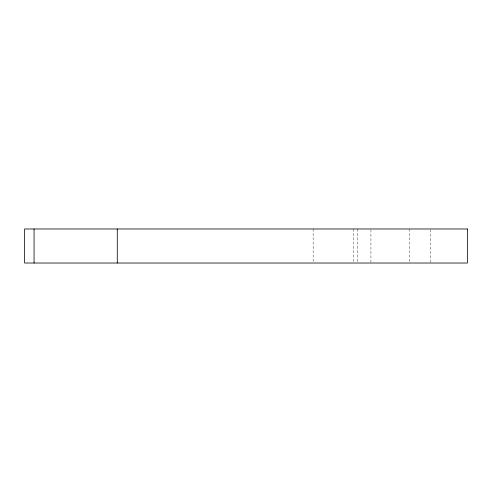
<?xml version="1.0" encoding="UTF-8"?>
<svg xmlns="http://www.w3.org/2000/svg" width="492" height="492" viewBox="0 0 492 492"><rect width="100%" height="100%" fill="white"/><g stroke="black" fill="none" stroke-linecap="round" stroke-linejoin="round"><path stroke-width="0.37" stroke-dasharray="2.46 1.84" d="M430.42 229.733L430.42 262.267M409.615 228.977L409.615 262.267M370.931 229.733L370.931 262.267M357.223 228.977L357.223 262.267M353.816 228.977L353.816 262.267M313.146 228.977L313.146 262.267"/><path stroke-width="0.74" d="M117.28 228.977L117.28 263.023M34.059 228.977L34.059 263.023M467.4 228.977L24.6 228.977L24.6 263.023L467.4 263.023L467.4 228.977"/></g></svg>
